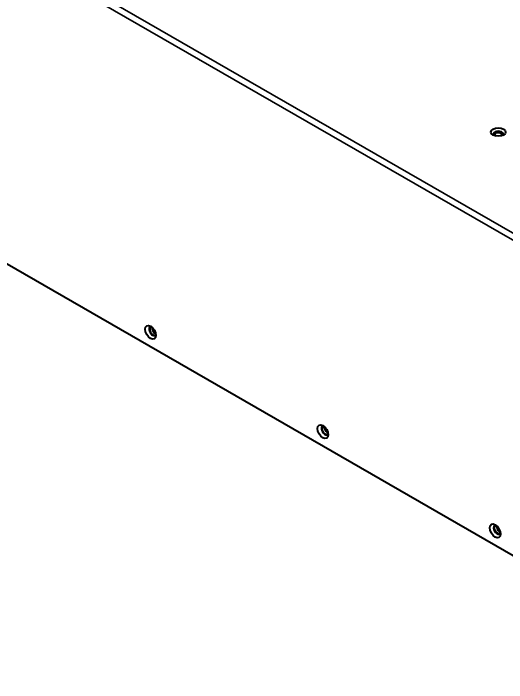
# Model space of a CAD drawing. Header units: millimetres. Extents: x 0 to 1682, y 0 to 1188.
# Drawn here: x 1400.5 to 1491.6, y 906.1 to 1029.7 of the extents above; entities that cross this region are included whole.
import ezdxf

# ---------------------------------------------------------------- set-up
doc = ezdxf.new("R2010")
doc.units = ezdxf.units.MM
doc.header["$LTSCALE"] = 2
doc.layers.add('가시적인 것(ISO)', color=3, linetype='Continuous', lineweight=40)
doc.layers.add('가시적인 좁은 것(ISO)', color=3, linetype='Continuous', lineweight=35)

msp = doc.modelspace()

# ---------------------------------------------------------------- linework, layer by layer
at = {"layer": '가시적인 것(ISO)'}
msp.add_line((1533.4872, 906.1289), (1381.8835, 993.4317), dxfattribs=at)
for centre, major_axis, ratio in [((1490.0708, 1007.7478), (-1.36, 0), 0.5758617), ((1425.8655, 970.7856), (-0.6986, 1.2132), 0.57809312), ((1457.6853, 952.4618), (-0.6986, 1.2132), 0.57809312), ((1489.5051, 934.138), (-0.6986, 1.2132), 0.57809312)]:
    msp.add_ellipse(centre, major_axis=major_axis, ratio=ratio, dxfattribs=at)
for centre, major_axis, ratio, start_param, end_param in [((1490.0708, 1007.3718), (0.9, 0), 0.5758617, 5.73449016, 9.97347311), ((1490.0708, 1007.2573), (0.9, 0), 0.5758617, 0.11064623, 3.03094642), ((1490.0708, 1007.2573), (-0.6484, 0), 0.5758617, 2.45106972, 6.97370824), ((1426.2191, 970.9892), (-0.4491, 0.7799), 0.57809312, 5.74428656, 9.96367671), ((1426.2898, 971.03), (-0.4491, 0.7799), 0.57809312, 0.07849652, 3.06309613), ((1426.2898, 971.03), (0.4192, -0.7279), 0.57809312, 2.77734312, 6.64743484), ((1426.7141, 971.2743), (0.4192, -0.7279), 0.57809312, 3.74491006, 5.6798679), ((1426.7141, 971.2743), (-0.3236, 0.5619), 0.57809312, 0.65002049, 2.49157217), ((1458.0389, 952.6654), (-0.4491, 0.7799), 0.57809312, 5.74428656, 9.96367671), ((1458.1096, 952.7062), (-0.4491, 0.7799), 0.57809312, 0.07849652, 3.06309613), ((1458.1096, 952.7062), (0.4192, -0.7279), 0.57809312, 2.77734312, 6.64743484), ((1458.5339, 952.9505), (0.4192, -0.7279), 0.57809312, 3.74491006, 5.6798679), ((1458.5339, 952.9505), (-0.3236, 0.5619), 0.57809312, 0.65002049, 2.49157217), ((1489.8587, 934.3416), (-0.4491, 0.7799), 0.57809312, 5.74428656, 9.96367671), ((1489.9294, 934.3823), (-0.4491, 0.7799), 0.57809312, 0.07849652, 3.06309613), ((1489.9294, 934.3823), (0.4192, -0.7279), 0.57809312, 2.77734312, 6.64743484), ((1490.3537, 934.6267), (0.4192, -0.7279), 0.57809312, 3.74491006, 5.6798679), ((1490.3537, 934.6267), (-0.3236, 0.5619), 0.57809312, 0.65002049, 2.49157217)]:
    msp.add_ellipse(centre, major_axis=major_axis, ratio=ratio, start_param=start_param, end_param=end_param, dxfattribs=at)
at = {"layer": '가시적인 좁은 것(ISO)'}
for p, q in [((1381.8835, 1052.9466), (1534.6186, 964.9923)), ((1534.0529, 964.0125), (1381.3178, 1051.9668))]:
    msp.add_line(p, q, dxfattribs=at)

doc.saveas('drawing.dxf')
